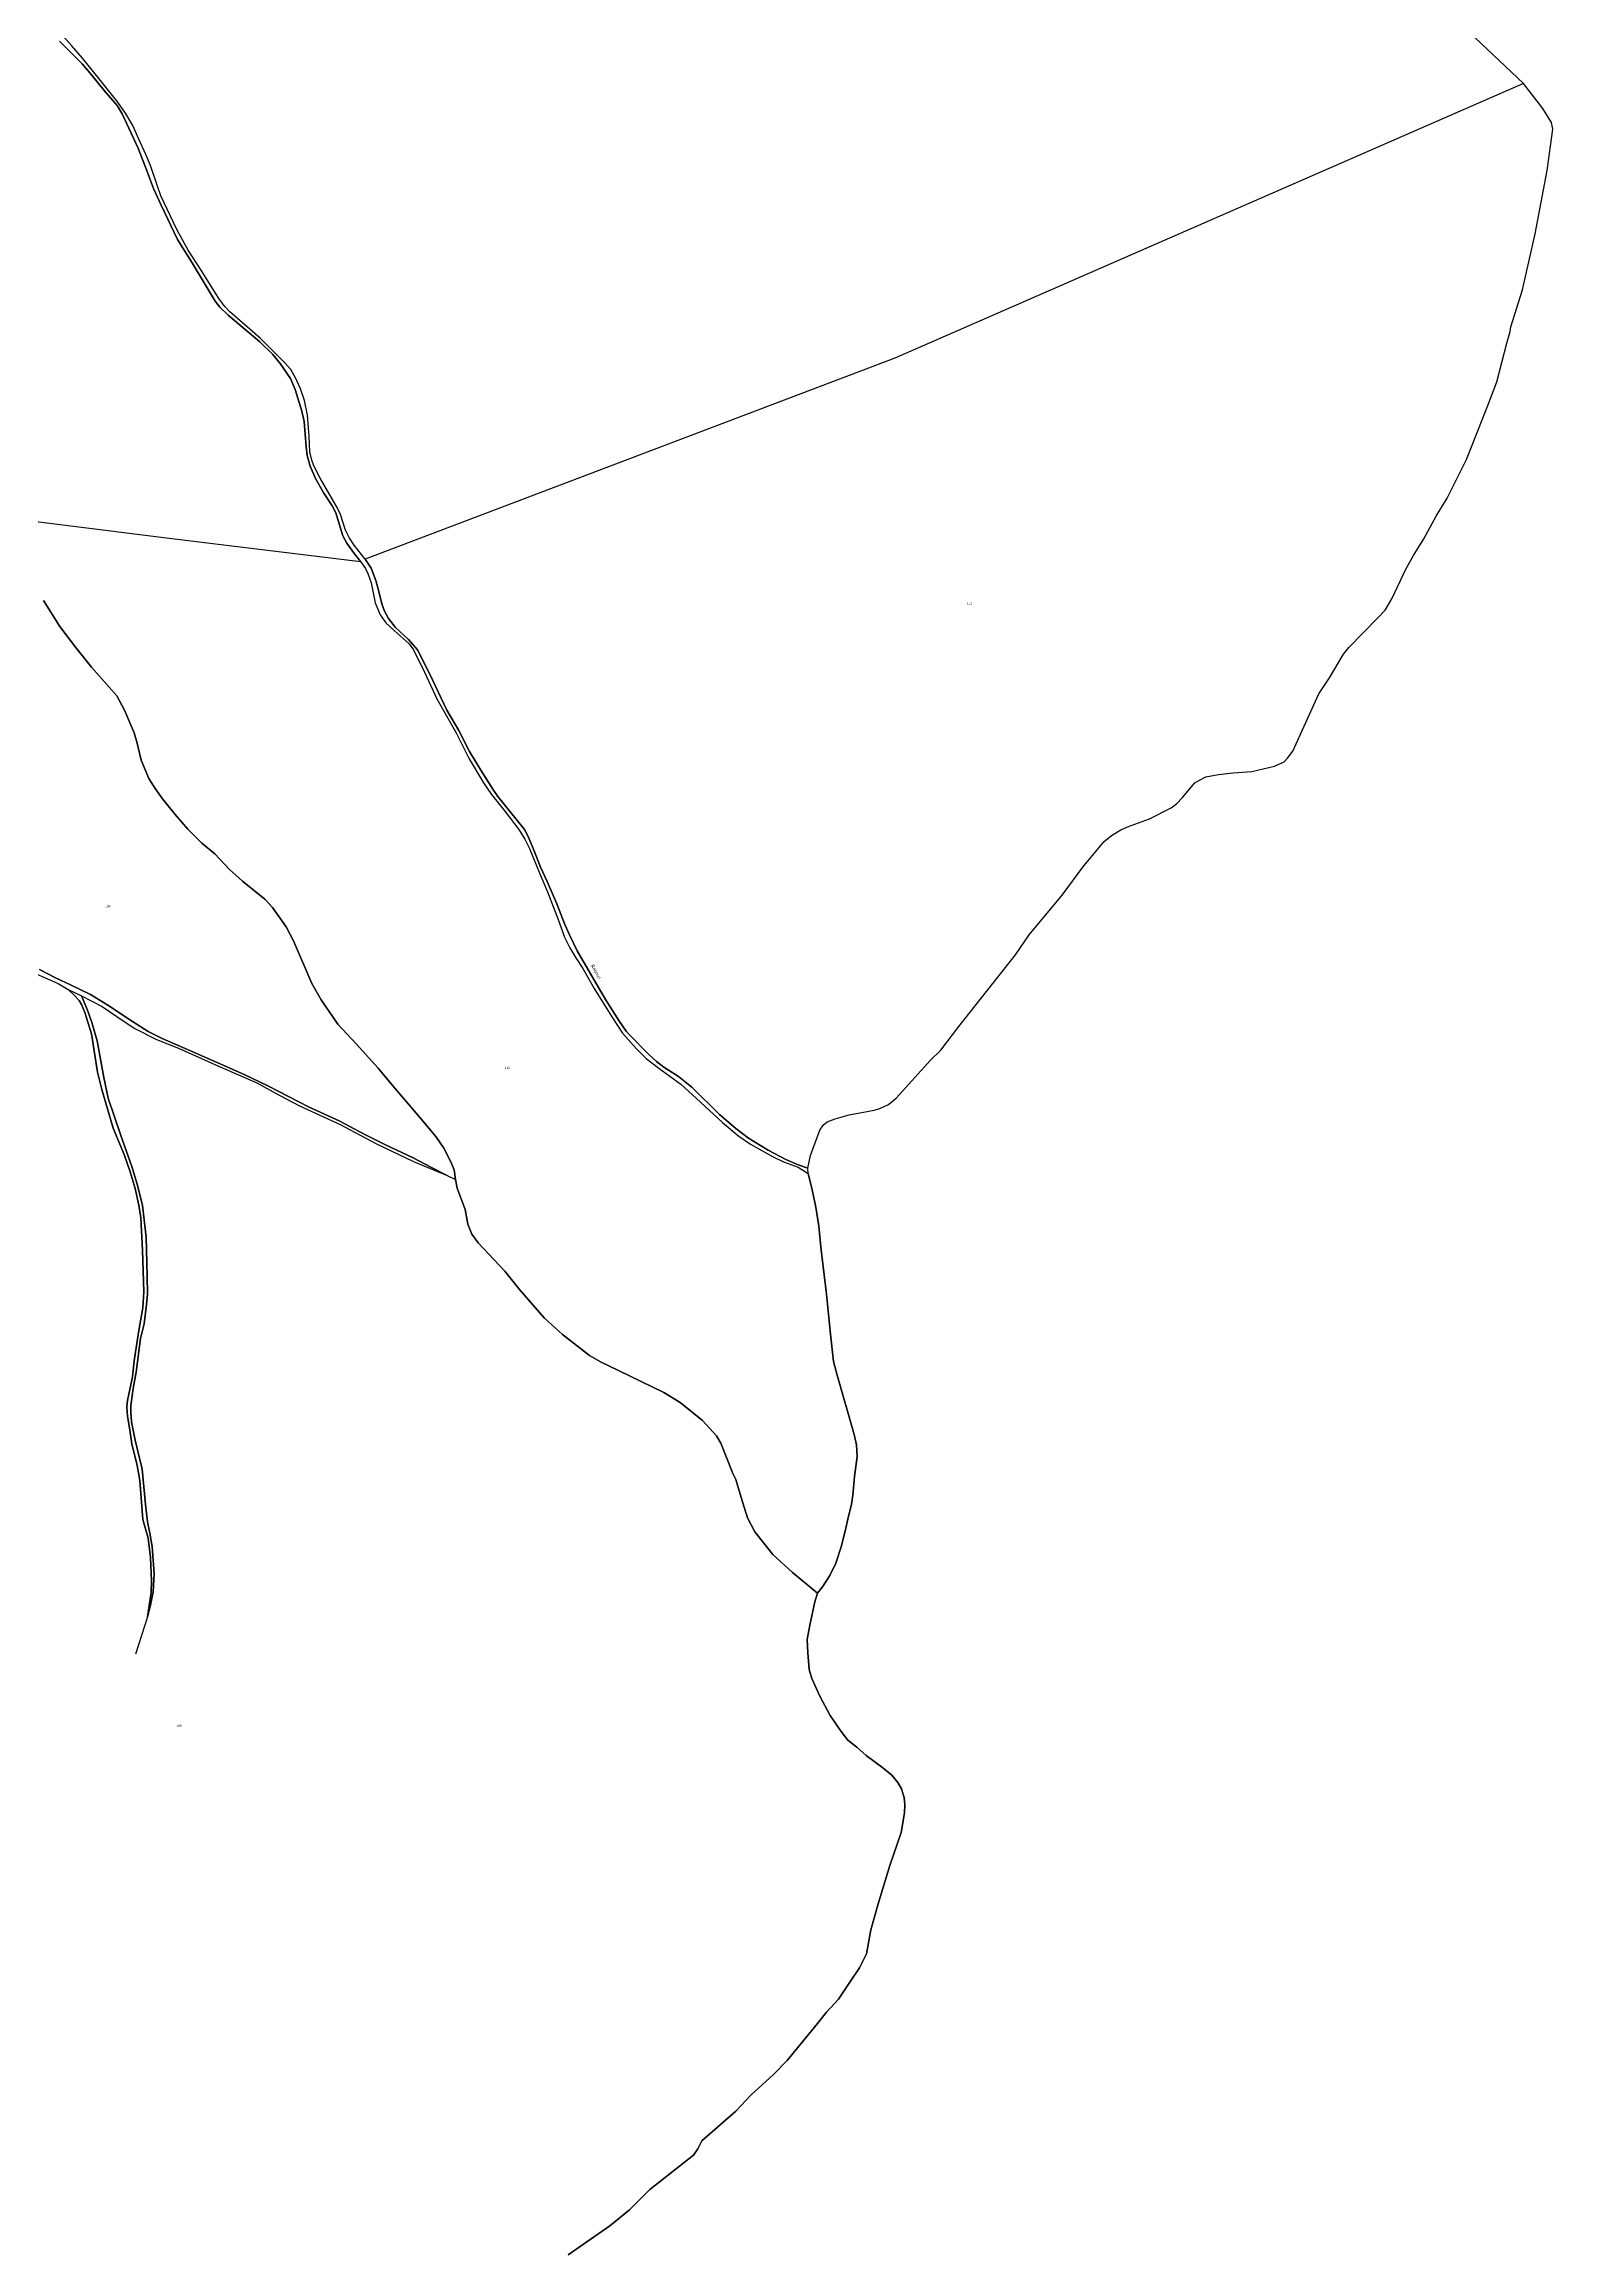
# Model space of a CAD drawing. Extents: x 1197506 to 1206978, y 6141540 to 6151741.
# Drawn here: x 1205681 to 1206978, y 6148353 to 6150250 of the extents above; entities that cross this region are included whole.
import ezdxf

# ---------------------------------------------------------------- set-up
doc = ezdxf.new("R2010")
doc.units = 0
doc.linetypes.add('CONTINU', pattern=[0])
for name, color, linetype in [('1LIEUDIT', 7, 'CONTINU'), ('1PARCELLE', 7, 'CONTINU'), ('1SECTION', 7, 'CONTINU'), ('1SUBDSECT', 7, 'CONTINU'), ('1TRONFLUV', 7, 'CONTINU'), ('3PARCELLETEX', 7, 'CONTINU'), ('3TOPOLINE', 7, 'CONTINU'), ('3TRONFLUVTEX', 7, 'CONTINU')]:
    doc.layers.add(name, color=color, linetype=linetype)
doc.styles.get("Standard").update_dxf_attribs({"font": 'Times New Roman'})

msp = doc.modelspace()

# ---------------------------------------------------------------- linework, layer by layer
at = {"layer": '1LIEUDIT'}
for points in [[(1205679.92, 6149772), (1205694.19, 6149749.76), (1205707.61, 6149732.04), (1205721.22, 6149714.84), (1205743.21, 6149690.04), (1205749.76, 6149677.89), (1205757.99, 6149658.27), (1205760.5, 6149649.37), (1205763.97, 6149634.94), (1205770.66, 6149619.15), (1205776.1, 6149610.54), (1205782.27, 6149601.71), (1205793.22, 6149588.02), (1205804.16, 6149575.45), (1205816.14, 6149563.48), (1205827.25, 6149554.34), (1205839.92, 6149540.96), (1205851.19, 6149530.97), (1205870.3, 6149515.39), (1205876.89, 6149508.13), (1205888.57, 6149491.59), (1205894.97, 6149479.57), (1205910.8, 6149442.76), (1205918.71, 6149428.76), (1205933.08, 6149408.03), (1205948.91, 6149391.07), (1205967.79, 6149370.14), (1205980.24, 6149354.91), (1206003.83, 6149327.32), (1206017.21, 6149311.32), (1206024.12, 6149301.32), (1206030.33, 6149289.78), (1206033, 6149282.81), (1206034.38, 6149274.45), (1206035.79, 6149267.05), (1206042.55, 6149248.68), (1206044.81, 6149236.06), (1206048.37, 6149227.51), (1206053.7, 6149219.99), (1206076.7, 6149195.73), (1206089.27, 6149180.02), (1206110.46, 6149155.63), (1206126.12, 6149141.28), (1206149.44, 6149123.21), (1206159.41, 6149117.43), (1206174.43, 6149110.18), (1206213.4, 6149091.3), (1206227.52, 6149082.93), (1206246.64, 6149067.31), (1206258.54, 6149054.26), (1206262.49, 6149047.78), (1206272.59, 6149021.76), (1206275.15, 6149016.57), (1206279.77, 6149001.25), (1206285.39, 6148983.73), (1206291.76, 6148971.72), (1206307.01, 6148952.3), (1206324, 6148936.79), (1206345.4, 6148918.84), (1206349.9, 6148924.25), (1206356.21, 6148934.06), (1206361.27, 6148944.74), (1206366.23, 6148959.53), (1206369.94, 6148974.87), (1206372.03, 6148985.24), (1206374.6, 6148995.06), (1206375.78, 6149003.14), (1206377.31, 6149019.23), (1206379.58, 6149036.35), (1206378.99, 6149046.45), (1206377.06, 6149055.37), (1206362.37, 6149106.23), (1206359.37, 6149118.05), (1206356.76, 6149141.45), (1206353.15, 6149175.92), (1206348.26, 6149216.21), (1206346.52, 6149234.35), (1206344.21, 6149250.77), (1206341, 6149265.53), (1206337.4, 6149279.62), (1206337.17, 6149284.25), (1206339.58, 6149295.05), (1206347.39, 6149316.72), (1206350.62, 6149321.42), (1206353.91, 6149324.08), (1206360.62, 6149326.68), (1206372.83, 6149330.14), (1206394.25, 6149333.93), (1206399.2, 6149335.49), (1206406.48, 6149339.01), (1206413.29, 6149344.47), (1206442.79, 6149376.95), (1206451.68, 6149385.56), (1206467.17, 6149405.99), (1206515.68, 6149467.66), (1206527.5, 6149484.69), (1206555.94, 6149518.71), (1206574.53, 6149543.92), (1206592.1, 6149564.82), (1206598.38, 6149570.04), (1206606.31, 6149574.84), (1206612.07, 6149577.44), (1206630.87, 6149584.48), (1206649.45, 6149593.8), (1206654.13, 6149597.29), (1206659.41, 6149602.89), (1206670.05, 6149615.47), (1206673.85, 6149617.7), (1206679.36, 6149620.39), (1206690.15, 6149622.46), (1206702.98, 6149623.94), (1206718.89, 6149625.1), (1206738.58, 6149629.74), (1206746.61, 6149633.53), (1206749.74, 6149636.54), (1206754.19, 6149642.49), (1206776.46, 6149691.7), (1206785.74, 6149705.57), (1206797.86, 6149725.93), (1206802.43, 6149731.72), (1206827.14, 6149756.9), (1206833.53, 6149763.83), (1206839.22, 6149773.58), (1206851.53, 6149799.46), (1206857.9, 6149810.67), (1206866.87, 6149825.11), (1206877.53, 6149844.47), (1206887, 6149860.1), (1206903.62, 6149893.31), (1206921.77, 6149939.62), (1206929.54, 6149960.12), (1206938.07, 6149993.34), (1206941.09, 6150003.18), (1206941.66, 6150007.32), (1206951.66, 6150039), (1206962.49, 6150087.3), (1206972.84, 6150141.66), (1206977.78, 6150177.21), (1206976.56, 6150182.89), (1206969.29, 6150194.88), (1206952.56, 6150216.3), (1206910.71, 6150255.79)], [(1205679.92, 6149772), (1205694.19, 6149749.76), (1205707.61, 6149732.04), (1205721.22, 6149714.84), (1205743.21, 6149690.04), (1205749.76, 6149677.89), (1205757.99, 6149658.27), (1205760.5, 6149649.37), (1205763.97, 6149634.94), (1205770.66, 6149619.15), (1205776.1, 6149610.54), (1205782.27, 6149601.71), (1205793.22, 6149588.02), (1205804.16, 6149575.45), (1205816.14, 6149563.48), (1205827.25, 6149554.34), (1205839.92, 6149540.96), (1205851.19, 6149530.97), (1205870.3, 6149515.39), (1205876.89, 6149508.13), (1205888.57, 6149491.59), (1205894.97, 6149479.57), (1205910.8, 6149442.76), (1205918.71, 6149428.76), (1205933.08, 6149408.03), (1205948.91, 6149391.07), (1205967.79, 6149370.14), (1205980.24, 6149354.91), (1206003.83, 6149327.32), (1206017.21, 6149311.32), (1206024.12, 6149301.32), (1206030.33, 6149289.78), (1206033, 6149282.81), (1206034.38, 6149274.45), (1206035.79, 6149267.05), (1206042.55, 6149248.68), (1206044.81, 6149236.06), (1206048.37, 6149227.51), (1206053.7, 6149219.99), (1206076.7, 6149195.73), (1206089.27, 6149180.02), (1206110.46, 6149155.63), (1206126.12, 6149141.28), (1206149.44, 6149123.21), (1206159.41, 6149117.43), (1206174.43, 6149110.18), (1206213.4, 6149091.3), (1206227.52, 6149082.93), (1206246.64, 6149067.31), (1206258.54, 6149054.26), (1206262.49, 6149047.78), (1206272.59, 6149021.76), (1206275.15, 6149016.57), (1206279.77, 6149001.25), (1206285.39, 6148983.73), (1206291.76, 6148971.72), (1206307.01, 6148952.3), (1206324, 6148936.79), (1206345.4, 6148918.84), (1206343.22, 6148911.4), (1206338.99, 6148891.41), (1206336.51, 6148879.12), (1206337.23, 6148867.65), (1206338.46, 6148853.46), (1206340.54, 6148845.75), (1206347.48, 6148830.4), (1206356.5, 6148813.81), (1206365.72, 6148800.1), (1206371.6, 6148792.75), (1206379.41, 6148786.54), (1206387.38, 6148779.43), (1206401.63, 6148768.79), (1206409.33, 6148762.44), (1206414.69, 6148756.25), (1206417.81, 6148750.78), (1206420.05, 6148743.44), (1206420.62, 6148737.1), (1206420.32, 6148730.04), (1206417.41, 6148713.32), (1206407.79, 6148684.81), (1206397.59, 6148652.06), (1206391.48, 6148629.61), (1206387.61, 6148608.92), (1206381.68, 6148596.94), (1206372.66, 6148583.84), (1206363.66, 6148570.07), (1206353.12, 6148558.95), (1206345.53, 6148549.11), (1206319.34, 6148517.33), (1206307.65, 6148505.27), (1206288.08, 6148487.63), (1206275.28, 6148473.79), (1206246.12, 6148448.33), (1206242.52, 6148441.43), (1206238.81, 6148436.1), (1206201.42, 6148406.45), (1206183.81, 6148388.96), (1206166.85, 6148375.27), (1206131.26, 6148350.19)]]:
    msp.add_lwpolyline(points, dxfattribs=at)
at = {"layer": '1PARCELLE'}
for points in [[(1206910.71, 6150255.79), (1206952.56, 6150216.3), (1206412, 6149980.23), (1205956.58, 6149807.61), (1205947.22, 6149819.62), (1205942.86, 6149826.08), (1205939.8, 6149832.41), (1205935.32, 6149845.92), (1205932.43, 6149851.91), (1205926.25, 6149862.94), (1205917.87, 6149877.21), (1205912.54, 6149887.87), (1205910.66, 6149892.76), (1205909.06, 6149899.9), (1205908.34, 6149913.29), (1205907, 6149931.19), (1205904.43, 6149943.99), (1205901.01, 6149953.92), (1205896.98, 6149962.87), (1205892.72, 6149970.47), (1205887.36, 6149976.68), (1205866.36, 6149997.51), (1205840.21, 6150020.11), (1205835.86, 6150024.74), (1205830.65, 6150031.51), (1205815.61, 6150055.92), (1205804.36, 6150073.09), (1205794.62, 6150090.8), (1205780.98, 6150119.73), (1205777.66, 6150128.93), (1205771.94, 6150145.91), (1205768.1, 6150155.34), (1205761.88, 6150168.49), (1205756.77, 6150180.17), (1205750.4, 6150191.01), (1205743.93, 6150200.34), (1205726.86, 6150221.83), (1205713.55, 6150238.26), (1205704.21, 6150249.07), (1205687.59, 6150267.75)], [(1205598.06, 6149849.36), (1205790.37, 6149825.28), (1205952.64, 6149805.54), (1205946.67, 6149813.31), (1205940.69, 6149821.38), (1205937.45, 6149827.61), (1205931.25, 6149847.4), (1205928.2, 6149853.33), (1205921.11, 6149864.38), (1205913.75, 6149876.84), (1205909.23, 6149887.63), (1205906.75, 6149896.75), (1205905.72, 6149904.23), (1205904.04, 6149925.9), (1205902.19, 6149934.9), (1205896.4, 6149953.33), (1205892.32, 6149962.77), (1205883.63, 6149975.72), (1205877.32, 6149983.39), (1205866, 6149994.43), (1205838.71, 6150017.35), (1205831.57, 6150024.04), (1205827.56, 6150029.44), (1205807.71, 6150062.13), (1205795.32, 6150082.2), (1205781.12, 6150111.73), (1205774.53, 6150126.12), (1205767.85, 6150144.56), (1205761, 6150161.41), (1205747.77, 6150190.25), (1205743.37, 6150197.43), (1205732.06, 6150210.47), (1205721.25, 6150223.89), (1205713.24, 6150233.19), (1205693.8, 6150252.76)], [(1205598.06, 6149849.36), (1205790.37, 6149825.28), (1205952.64, 6149805.54), (1205956.94, 6149799.43), (1205958.85, 6149795.15), (1205961.61, 6149787.17), (1205965.17, 6149770.1), (1205969.57, 6149759.71), (1205974.47, 6149752.93), (1205981.47, 6149746.24), (1205994.32, 6149734.77), (1205998.02, 6149729.77), (1206007.51, 6149710.52), (1206018.28, 6149687.41), (1206034.85, 6149658.19), (1206045.94, 6149636.1), (1206058.33, 6149615.38), (1206065.22, 6149605.42), (1206076.61, 6149591), (1206088.65, 6149575.23), (1206093.77, 6149567.01), (1206097.88, 6149558.78), (1206106.7, 6149537.19), (1206113.48, 6149521.8), (1206122.65, 6149497.94), (1206127.97, 6149482.77), (1206132.51, 6149473.65), (1206137.78, 6149464.97), (1206143.64, 6149455.91), (1206153.56, 6149438.6), (1206168.62, 6149414.35), (1206177.95, 6149400.12), (1206189.78, 6149386.62), (1206198.27, 6149378.35), (1206209, 6149370.25), (1206228.09, 6149356.53), (1206244.89, 6149341.03), (1206263.92, 6149323.32), (1206277.78, 6149311.75), (1206288.03, 6149304.95), (1206306.73, 6149294.13), (1206316.32, 6149289.72), (1206328.79, 6149285.14), (1206337.4, 6149279.62), (1206341, 6149265.53), (1206344.21, 6149250.77), (1206346.52, 6149234.35), (1206348.26, 6149216.21), (1206353.15, 6149175.92), (1206356.76, 6149141.45), (1206359.37, 6149118.05), (1206362.37, 6149106.23), (1206377.06, 6149055.37), (1206378.99, 6149046.45), (1206379.58, 6149036.35), (1206377.31, 6149019.23), (1206375.78, 6149003.14), (1206374.6, 6148995.06), (1206372.03, 6148985.24), (1206369.94, 6148974.87), (1206366.23, 6148959.53), (1206361.27, 6148944.74), (1206356.21, 6148934.06), (1206349.9, 6148924.25), (1206345.4, 6148918.84), (1206324, 6148936.79), (1206307.01, 6148952.3), (1206291.76, 6148971.72), (1206285.39, 6148983.73), (1206279.77, 6149001.25), (1206275.15, 6149016.57), (1206272.59, 6149021.76), (1206262.49, 6149047.78), (1206258.54, 6149054.26), (1206246.64, 6149067.31), (1206227.52, 6149082.93), (1206213.4, 6149091.3), (1206174.43, 6149110.18), (1206159.41, 6149117.43), (1206149.44, 6149123.21), (1206126.12, 6149141.28), (1206110.46, 6149155.63), (1206089.27, 6149180.02), (1206076.7, 6149195.73), (1206053.7, 6149219.99), (1206048.37, 6149227.51), (1206044.81, 6149236.06), (1206042.55, 6149248.68), (1206035.79, 6149267.05), (1206034.38, 6149274.45), (1206033, 6149282.81), (1206030.33, 6149289.78), (1206024.12, 6149301.32), (1206017.21, 6149311.32), (1206003.83, 6149327.32), (1205980.24, 6149354.91), (1205967.79, 6149370.14), (1205948.91, 6149391.07), (1205933.08, 6149408.03), (1205918.71, 6149428.76), (1205910.8, 6149442.76), (1205894.97, 6149479.57), (1205888.57, 6149491.59), (1205876.89, 6149508.13), (1205870.3, 6149515.39), (1205851.19, 6149530.97), (1205839.92, 6149540.96), (1205827.25, 6149554.34), (1205816.14, 6149563.48), (1205804.16, 6149575.45), (1205793.22, 6149588.02), (1205782.27, 6149601.71), (1205776.1, 6149610.54), (1205770.66, 6149619.15), (1205763.97, 6149634.94), (1205760.5, 6149649.37), (1205757.99, 6149658.27), (1205749.76, 6149677.89), (1205743.21, 6149690.04), (1205721.22, 6149714.84), (1205707.61, 6149732.04), (1205694.19, 6149749.76), (1205679.92, 6149772)], [(1205676.6, 6149454.98), (1205690.46, 6149447.81), (1205703.29, 6149441.62), (1205720.37, 6149433.42), (1205735.32, 6149424.16), (1205756.65, 6149410.38), (1205770.1, 6149401.77), (1205782.09, 6149395.51), (1205806.28, 6149384.91), (1205829.96, 6149374.8), (1205852.43, 6149364.8), (1205872.99, 6149354.82), (1205890.69, 6149345.69), (1205908.57, 6149336.68), (1205934.37, 6149324.98), (1205956.42, 6149313.23), (1205974.73, 6149303.97), (1205997.76, 6149293.1), (1206013.15, 6149284.95), (1206027.16, 6149277.8), (1206034.38, 6149274.45), (1206033, 6149282.81), (1206030.33, 6149289.78), (1206024.12, 6149301.32), (1206017.21, 6149311.32), (1206003.83, 6149327.32), (1205980.24, 6149354.91), (1205967.79, 6149370.14), (1205948.91, 6149391.07), (1205933.08, 6149408.03), (1205918.71, 6149428.76), (1205910.8, 6149442.76), (1205894.97, 6149479.57), (1205888.57, 6149491.59), (1205876.89, 6149508.13), (1205870.3, 6149515.39), (1205851.19, 6149530.97), (1205839.92, 6149540.96), (1205827.25, 6149554.34), (1205816.14, 6149563.48), (1205804.16, 6149575.45), (1205793.22, 6149588.02), (1205782.27, 6149601.71), (1205776.1, 6149610.54), (1205770.66, 6149619.15), (1205763.97, 6149634.94), (1205760.5, 6149649.37), (1205757.99, 6149658.27), (1205749.76, 6149677.89), (1205743.21, 6149690.04), (1205721.22, 6149714.84), (1205707.61, 6149732.04), (1205694.19, 6149749.76), (1205679.92, 6149772)], [(1205662.65, 6149455.98), (1205692.55, 6149442.91), (1205701.32, 6149437.76), (1205706.46, 6149432.89), (1205710.59, 6149428.21), (1205712.72, 6149424.72), (1205715.63, 6149417.98), (1205721.21, 6149399.66), (1205726.54, 6149366.64), (1205730.24, 6149351.93), (1205739.83, 6149318.52), (1205749.47, 6149295.82), (1205754.56, 6149281.02), (1205758.92, 6149266.7), (1205762.11, 6149252.38), (1205763.71, 6149241.58), (1205765.16, 6149213.59), (1205766.16, 6149177.92), (1205765.54, 6149164.13), (1205761.97, 6149144.79), (1205757.96, 6149118.52), (1205756.48, 6149104.82), (1205752.13, 6149084.63), (1205751.64, 6149078.98), (1205752.36, 6149071.15), (1205754, 6149061.13), (1205756.09, 6149047.18), (1205760.52, 6149028.76), (1205762.89, 6149015.81), (1205765.43, 6148982.33), (1205769.94, 6148966.14), (1205772.16, 6148949.65), (1205772.77, 6148929.67), (1205772.51, 6148919.65), (1205769.4, 6148898.73), (1205772.12, 6148908.67), (1205774.4, 6148920.15), (1205775.01, 6148930.65), (1205775.14, 6148935.56), (1205773.53, 6148959.14), (1205771.34, 6148970.62), (1205769.3, 6148980.39), (1205767.67, 6148995.29), (1205764.84, 6149025.44), (1205758.82, 6149050.38), (1205755.64, 6149066.29), (1205755.03, 6149074.6), (1205755.03, 6149080.2), (1205757.22, 6149094.93), (1205759.82, 6149108.88), (1205763.52, 6149137.87), (1205766.45, 6149150.3), (1205768.72, 6149166.98), (1205769.44, 6149175.84), (1205769.13, 6149191.52), (1205768.2, 6149224.9), (1205765.28, 6149252.15), (1205761.15, 6149268.39), (1205756.21, 6149284.63), (1205746.22, 6149313.04), (1205735.72, 6149344.46), (1205731.9, 6149362.13), (1205726.08, 6149393.69), (1205721.67, 6149409.5), (1205717.86, 6149419.98), (1205712.82, 6149432.41), (1205730.35, 6149423.01), (1205749.44, 6149410.27), (1205758.56, 6149404.27), (1205777.14, 6149394.89), (1205796.11, 6149387.21), (1205827.34, 6149373.22), (1205863.47, 6149357.54), (1205883.32, 6149346.74), (1205900.14, 6149337.64), (1205935.13, 6149321.69), (1205966.27, 6149305.01), (1205998.04, 6149289.82), (1206027.16, 6149277.8), (1206034.38, 6149274.45), (1206035.79, 6149267.05), (1206042.55, 6149248.68), (1206044.81, 6149236.06), (1206048.37, 6149227.51), (1206053.7, 6149219.99), (1206076.7, 6149195.73), (1206089.27, 6149180.02), (1206110.46, 6149155.63), (1206126.12, 6149141.28), (1206149.44, 6149123.21), (1206159.41, 6149117.43), (1206174.43, 6149110.18), (1206213.4, 6149091.3), (1206227.52, 6149082.93), (1206246.64, 6149067.31), (1206258.54, 6149054.26), (1206262.49, 6149047.78), (1206272.59, 6149021.76), (1206275.15, 6149016.57), (1206279.77, 6149001.25), (1206285.39, 6148983.73), (1206291.76, 6148971.72), (1206307.01, 6148952.3), (1206324, 6148936.79), (1206345.4, 6148918.84), (1206343.22, 6148911.4), (1206338.99, 6148891.41), (1206336.51, 6148879.12), (1206337.23, 6148867.65), (1206338.46, 6148853.46), (1206340.54, 6148845.75), (1206347.48, 6148830.4), (1206356.5, 6148813.81), (1206365.72, 6148800.1), (1206371.6, 6148792.75), (1206379.41, 6148786.54), (1206387.38, 6148779.43), (1206401.63, 6148768.79), (1206409.33, 6148762.44), (1206414.69, 6148756.25), (1206417.81, 6148750.78), (1206420.05, 6148743.44), (1206420.62, 6148737.1), (1206420.32, 6148730.04), (1206417.41, 6148713.32), (1206407.79, 6148684.81), (1206397.59, 6148652.06), (1206391.48, 6148629.61), (1206387.61, 6148608.92), (1206381.68, 6148596.94), (1206372.66, 6148583.84), (1206363.66, 6148570.07), (1206353.12, 6148558.95), (1206345.53, 6148549.11), (1206319.34, 6148517.33), (1206307.65, 6148505.27), (1206288.08, 6148487.63), (1206275.28, 6148473.79), (1206246.12, 6148448.33), (1206242.52, 6148441.43), (1206238.81, 6148436.1), (1206201.42, 6148406.45), (1206183.81, 6148388.96), (1206166.85, 6148375.27), (1206131.26, 6148350.19)]]:
    msp.add_lwpolyline(points, dxfattribs=at)
msp.add_lwpolyline([(1206952.56, 6150216.3), (1206412, 6149980.23), (1205956.58, 6149807.61), (1205961.72, 6149799.79), (1205965.72, 6149789.24), (1205968.33, 6149779.88), (1205970.92, 6149769.09), (1205973.28, 6149762.92), (1205976.76, 6149756.6), (1205982.67, 6149748.94), (1205993.72, 6149738.46), (1206001.73, 6149729.6), (1206011.78, 6149709.19), (1206026.75, 6149677.86), (1206037.18, 6149660.25), (1206046.36, 6149642.35), (1206056.14, 6149626.17), (1206066.26, 6149610.01), (1206070.78, 6149603.56), (1206086.54, 6149584.23), (1206093.54, 6149575.15), (1206096.88, 6149569.17), (1206102, 6149556.93), (1206107.33, 6149542.79), (1206113.2, 6149530.52), (1206121.45, 6149511.49), (1206128.34, 6149493.52), (1206132.25, 6149484.6), (1206138.8, 6149471.04), (1206150.05, 6149451.81), (1206163.22, 6149429.15), (1206175.13, 6149410.18), (1206180.88, 6149402.05), (1206183.73, 6149398.85), (1206200.33, 6149382.09), (1206206.98, 6149375.81), (1206213.33, 6149371), (1206226.07, 6149363.09), (1206237.42, 6149353.9), (1206261.14, 6149330.4), (1206275.2, 6149318.27), (1206286.21, 6149309.87), (1206302.99, 6149299.62), (1206318.24, 6149291.6), (1206328.82, 6149287.13), (1206337.17, 6149284.25), (1206339.58, 6149295.05), (1206347.39, 6149316.72), (1206350.62, 6149321.42), (1206353.91, 6149324.08), (1206360.62, 6149326.68), (1206372.83, 6149330.14), (1206394.25, 6149333.93), (1206399.2, 6149335.49), (1206406.48, 6149339.01), (1206413.29, 6149344.47), (1206442.79, 6149376.95), (1206451.68, 6149385.56), (1206467.17, 6149405.99), (1206515.68, 6149467.66), (1206527.5, 6149484.69), (1206555.94, 6149518.71), (1206574.53, 6149543.92), (1206592.1, 6149564.82), (1206598.38, 6149570.04), (1206606.31, 6149574.84), (1206612.07, 6149577.44), (1206630.87, 6149584.48), (1206649.45, 6149593.8), (1206654.13, 6149597.29), (1206659.41, 6149602.89), (1206670.05, 6149615.47), (1206673.85, 6149617.7), (1206679.36, 6149620.39), (1206690.15, 6149622.46), (1206702.98, 6149623.94), (1206718.89, 6149625.1), (1206738.58, 6149629.74), (1206746.61, 6149633.53), (1206749.74, 6149636.54), (1206754.19, 6149642.49), (1206776.46, 6149691.7), (1206785.74, 6149705.57), (1206797.86, 6149725.93), (1206802.43, 6149731.72), (1206827.14, 6149756.9), (1206833.53, 6149763.83), (1206839.22, 6149773.58), (1206851.53, 6149799.46), (1206857.9, 6149810.67), (1206866.87, 6149825.11), (1206877.53, 6149844.47), (1206887, 6149860.1), (1206903.62, 6149893.31), (1206921.77, 6149939.62), (1206929.54, 6149960.12), (1206938.07, 6149993.34), (1206941.09, 6150003.18), (1206941.66, 6150007.32), (1206951.66, 6150039), (1206962.49, 6150087.3), (1206972.84, 6150141.66), (1206977.78, 6150177.21), (1206976.56, 6150182.89), (1206969.29, 6150194.88), (1206952.56, 6150216.3)], close=True, dxfattribs=at)
at = {"layer": '1SECTION'}
msp.add_lwpolyline([(1206131.26, 6148350.19), (1206166.85, 6148375.27), (1206183.81, 6148388.96), (1206201.42, 6148406.45), (1206238.81, 6148436.1), (1206242.52, 6148441.43), (1206246.12, 6148448.33), (1206275.28, 6148473.79), (1206288.08, 6148487.63), (1206307.65, 6148505.27), (1206319.34, 6148517.33), (1206345.53, 6148549.11), (1206353.12, 6148558.95), (1206363.66, 6148570.07), (1206372.66, 6148583.84), (1206381.68, 6148596.94), (1206387.61, 6148608.92), (1206391.48, 6148629.61), (1206397.59, 6148652.06), (1206407.79, 6148684.81), (1206417.41, 6148713.32), (1206420.32, 6148730.04), (1206420.62, 6148737.1), (1206420.05, 6148743.44), (1206417.81, 6148750.78), (1206414.69, 6148756.25), (1206409.33, 6148762.44), (1206401.63, 6148768.79), (1206387.38, 6148779.43), (1206379.41, 6148786.54), (1206371.6, 6148792.75), (1206365.72, 6148800.1), (1206356.5, 6148813.81), (1206347.48, 6148830.4), (1206340.54, 6148845.75), (1206338.46, 6148853.46), (1206337.23, 6148867.65), (1206336.51, 6148879.12), (1206338.99, 6148891.41), (1206343.22, 6148911.4), (1206345.4, 6148918.84), (1206349.9, 6148924.25), (1206356.21, 6148934.06), (1206361.27, 6148944.74), (1206366.23, 6148959.53), (1206369.94, 6148974.87), (1206372.03, 6148985.24), (1206374.6, 6148995.06), (1206375.78, 6149003.14), (1206377.31, 6149019.23), (1206379.58, 6149036.35), (1206378.99, 6149046.45), (1206377.06, 6149055.37), (1206362.37, 6149106.23), (1206359.37, 6149118.05), (1206356.76, 6149141.45), (1206353.15, 6149175.92), (1206348.26, 6149216.21), (1206346.52, 6149234.35), (1206344.21, 6149250.77), (1206341, 6149265.53), (1206337.4, 6149279.62), (1206337.17, 6149284.25), (1206339.58, 6149295.05), (1206347.39, 6149316.72), (1206350.62, 6149321.42), (1206353.91, 6149324.08), (1206360.62, 6149326.68), (1206372.83, 6149330.14), (1206394.25, 6149333.93), (1206399.2, 6149335.49), (1206406.48, 6149339.01), (1206413.29, 6149344.47), (1206442.79, 6149376.95), (1206451.68, 6149385.56), (1206467.17, 6149405.99), (1206515.68, 6149467.66), (1206527.5, 6149484.69), (1206555.94, 6149518.71), (1206574.53, 6149543.92), (1206592.1, 6149564.82), (1206598.38, 6149570.04), (1206606.31, 6149574.84), (1206612.07, 6149577.44), (1206630.87, 6149584.48), (1206649.45, 6149593.8), (1206654.13, 6149597.29), (1206659.41, 6149602.89), (1206670.05, 6149615.47), (1206673.85, 6149617.7), (1206679.36, 6149620.39), (1206690.15, 6149622.46), (1206702.98, 6149623.94), (1206718.89, 6149625.1), (1206738.58, 6149629.74), (1206746.61, 6149633.53), (1206749.74, 6149636.54), (1206754.19, 6149642.49), (1206776.46, 6149691.7), (1206785.74, 6149705.57), (1206797.86, 6149725.93), (1206802.43, 6149731.72), (1206827.14, 6149756.9), (1206833.53, 6149763.83), (1206839.22, 6149773.58), (1206851.53, 6149799.46), (1206857.9, 6149810.67), (1206866.87, 6149825.11), (1206877.53, 6149844.47), (1206887, 6149860.1), (1206903.62, 6149893.31), (1206921.77, 6149939.62), (1206929.54, 6149960.12), (1206938.07, 6149993.34), (1206941.09, 6150003.18), (1206941.66, 6150007.32), (1206951.66, 6150039), (1206962.49, 6150087.3), (1206972.84, 6150141.66), (1206977.78, 6150177.21), (1206976.56, 6150182.89), (1206969.29, 6150194.88), (1206952.56, 6150216.3), (1206910.71, 6150255.79)], dxfattribs=at)
at = {"layer": '1SUBDSECT'}
msp.add_lwpolyline([(1206131.26, 6148350.19), (1206166.85, 6148375.27), (1206183.81, 6148388.96), (1206201.42, 6148406.45), (1206238.81, 6148436.1), (1206242.52, 6148441.43), (1206246.12, 6148448.33), (1206275.28, 6148473.79), (1206288.08, 6148487.63), (1206307.65, 6148505.27), (1206319.34, 6148517.33), (1206345.53, 6148549.11), (1206353.12, 6148558.95), (1206363.66, 6148570.07), (1206372.66, 6148583.84), (1206381.68, 6148596.94), (1206387.61, 6148608.92), (1206391.48, 6148629.61), (1206397.59, 6148652.06), (1206407.79, 6148684.81), (1206417.41, 6148713.32), (1206420.32, 6148730.04), (1206420.62, 6148737.1), (1206420.05, 6148743.44), (1206417.81, 6148750.78), (1206414.69, 6148756.25), (1206409.33, 6148762.44), (1206401.63, 6148768.79), (1206387.38, 6148779.43), (1206379.41, 6148786.54), (1206371.6, 6148792.75), (1206365.72, 6148800.1), (1206356.5, 6148813.81), (1206347.48, 6148830.4), (1206340.54, 6148845.75), (1206338.46, 6148853.46), (1206337.23, 6148867.65), (1206336.51, 6148879.12), (1206338.99, 6148891.41), (1206343.22, 6148911.4), (1206345.4, 6148918.84), (1206349.9, 6148924.25), (1206356.21, 6148934.06), (1206361.27, 6148944.74), (1206366.23, 6148959.53), (1206369.94, 6148974.87), (1206372.03, 6148985.24), (1206374.6, 6148995.06), (1206375.78, 6149003.14), (1206377.31, 6149019.23), (1206379.58, 6149036.35), (1206378.99, 6149046.45), (1206377.06, 6149055.37), (1206362.37, 6149106.23), (1206359.37, 6149118.05), (1206356.76, 6149141.45), (1206353.15, 6149175.92), (1206348.26, 6149216.21), (1206346.52, 6149234.35), (1206344.21, 6149250.77), (1206341, 6149265.53), (1206337.4, 6149279.62), (1206337.17, 6149284.25), (1206339.58, 6149295.05), (1206347.39, 6149316.72), (1206350.62, 6149321.42), (1206353.91, 6149324.08), (1206360.62, 6149326.68), (1206372.83, 6149330.14), (1206394.25, 6149333.93), (1206399.2, 6149335.49), (1206406.48, 6149339.01), (1206413.29, 6149344.47), (1206442.79, 6149376.95), (1206451.68, 6149385.56), (1206467.17, 6149405.99), (1206515.68, 6149467.66), (1206527.5, 6149484.69), (1206555.94, 6149518.71), (1206574.53, 6149543.92), (1206592.1, 6149564.82), (1206598.38, 6149570.04), (1206606.31, 6149574.84), (1206612.07, 6149577.44), (1206630.87, 6149584.48), (1206649.45, 6149593.8), (1206654.13, 6149597.29), (1206659.41, 6149602.89), (1206670.05, 6149615.47), (1206673.85, 6149617.7), (1206679.36, 6149620.39), (1206690.15, 6149622.46), (1206702.98, 6149623.94), (1206718.89, 6149625.1), (1206738.58, 6149629.74), (1206746.61, 6149633.53), (1206749.74, 6149636.54), (1206754.19, 6149642.49), (1206776.46, 6149691.7), (1206785.74, 6149705.57), (1206797.86, 6149725.93), (1206802.43, 6149731.72), (1206827.14, 6149756.9), (1206833.53, 6149763.83), (1206839.22, 6149773.58), (1206851.53, 6149799.46), (1206857.9, 6149810.67), (1206866.87, 6149825.11), (1206877.53, 6149844.47), (1206887, 6149860.1), (1206903.62, 6149893.31), (1206921.77, 6149939.62), (1206929.54, 6149960.12), (1206938.07, 6149993.34), (1206941.09, 6150003.18), (1206941.66, 6150007.32), (1206951.66, 6150039), (1206962.49, 6150087.3), (1206972.84, 6150141.66), (1206977.78, 6150177.21), (1206976.56, 6150182.89), (1206969.29, 6150194.88), (1206952.56, 6150216.3), (1206910.71, 6150255.79)], dxfattribs=at)
at = {"layer": '1TRONFLUV'}
for points in [[(1205693.8, 6150252.76), (1205713.24, 6150233.19), (1205721.25, 6150223.89), (1205732.06, 6150210.47), (1205743.37, 6150197.43), (1205747.77, 6150190.25), (1205761, 6150161.41), (1205767.85, 6150144.56), (1205774.53, 6150126.12), (1205781.12, 6150111.73), (1205795.32, 6150082.2), (1205807.71, 6150062.13), (1205827.56, 6150029.44), (1205831.57, 6150024.04), (1205838.71, 6150017.35), (1205866, 6149994.43), (1205877.32, 6149983.39), (1205883.63, 6149975.72), (1205892.32, 6149962.77), (1205896.4, 6149953.33), (1205902.19, 6149934.9), (1205904.04, 6149925.9), (1205905.72, 6149904.23), (1205906.75, 6149896.75), (1205909.23, 6149887.63), (1205913.75, 6149876.84), (1205921.11, 6149864.38), (1205928.2, 6149853.33), (1205931.25, 6149847.4), (1205937.45, 6149827.61), (1205940.69, 6149821.38), (1205946.67, 6149813.31), (1205952.64, 6149805.54), (1205956.94, 6149799.43), (1205958.85, 6149795.15), (1205961.61, 6149787.17), (1205965.17, 6149770.1), (1205969.57, 6149759.71), (1205974.47, 6149752.93), (1205981.47, 6149746.24), (1205994.32, 6149734.77), (1205998.02, 6149729.77), (1206007.51, 6149710.52), (1206018.28, 6149687.41), (1206034.85, 6149658.19), (1206045.94, 6149636.1), (1206058.33, 6149615.38), (1206065.22, 6149605.42), (1206076.61, 6149591), (1206088.65, 6149575.23), (1206093.77, 6149567.01), (1206097.88, 6149558.78), (1206106.7, 6149537.19), (1206113.48, 6149521.8), (1206122.65, 6149497.94), (1206127.97, 6149482.77), (1206132.51, 6149473.65), (1206137.78, 6149464.97), (1206143.64, 6149455.91), (1206153.56, 6149438.6), (1206168.62, 6149414.35), (1206177.95, 6149400.12), (1206189.78, 6149386.62), (1206198.27, 6149378.35), (1206209, 6149370.25), (1206228.09, 6149356.53), (1206244.89, 6149341.03), (1206263.92, 6149323.32), (1206277.78, 6149311.75), (1206288.03, 6149304.95), (1206306.73, 6149294.13), (1206316.32, 6149289.72), (1206328.79, 6149285.14), (1206337.4, 6149279.62), (1206337.17, 6149284.25), (1206328.82, 6149287.13), (1206318.24, 6149291.6), (1206302.99, 6149299.62), (1206286.21, 6149309.87), (1206275.2, 6149318.27), (1206261.14, 6149330.4), (1206237.42, 6149353.9), (1206226.07, 6149363.09), (1206213.33, 6149371), (1206206.98, 6149375.81), (1206200.33, 6149382.09), (1206183.73, 6149398.85), (1206180.88, 6149402.05), (1206175.13, 6149410.18), (1206163.22, 6149429.15), (1206150.05, 6149451.81), (1206138.8, 6149471.04), (1206132.25, 6149484.6), (1206128.34, 6149493.52), (1206121.45, 6149511.49), (1206113.2, 6149530.52), (1206107.33, 6149542.79), (1206102, 6149556.93), (1206096.88, 6149569.17), (1206093.54, 6149575.15), (1206086.54, 6149584.23), (1206070.78, 6149603.56), (1206066.26, 6149610.01), (1206056.14, 6149626.17), (1206046.36, 6149642.35), (1206037.18, 6149660.25), (1206026.75, 6149677.86), (1206011.78, 6149709.19), (1206001.73, 6149729.6), (1205993.72, 6149738.46), (1205982.67, 6149748.94), (1205976.76, 6149756.6), (1205973.28, 6149762.92), (1205970.92, 6149769.09), (1205968.33, 6149779.88), (1205965.72, 6149789.24), (1205961.72, 6149799.79), (1205956.58, 6149807.61), (1205947.22, 6149819.62), (1205942.86, 6149826.08), (1205939.8, 6149832.41), (1205935.32, 6149845.92), (1205932.43, 6149851.91), (1205926.25, 6149862.94), (1205917.87, 6149877.21), (1205912.54, 6149887.87), (1205910.66, 6149892.76), (1205909.06, 6149899.9), (1205908.34, 6149913.29), (1205907, 6149931.19), (1205904.43, 6149943.99), (1205901.01, 6149953.92), (1205896.98, 6149962.87), (1205892.72, 6149970.47), (1205887.36, 6149976.68), (1205866.36, 6149997.51), (1205840.21, 6150020.11), (1205835.86, 6150024.74), (1205830.65, 6150031.51), (1205815.61, 6150055.92), (1205804.36, 6150073.09), (1205794.62, 6150090.8), (1205780.98, 6150119.73), (1205777.66, 6150128.93), (1205771.94, 6150145.91), (1205768.1, 6150155.34), (1205761.88, 6150168.49), (1205756.77, 6150180.17), (1205750.4, 6150191.01), (1205743.93, 6150200.34), (1205726.86, 6150221.83), (1205713.55, 6150238.26), (1205704.21, 6150249.07), (1205687.59, 6150267.75)], [(1205662.65, 6149455.98), (1205692.55, 6149442.91), (1205701.32, 6149437.76), (1205712.82, 6149432.41), (1205730.35, 6149423.01), (1205749.44, 6149410.27), (1205758.56, 6149404.27), (1205777.14, 6149394.89), (1205796.11, 6149387.21), (1205827.34, 6149373.22), (1205863.47, 6149357.54), (1205883.32, 6149346.74), (1205900.14, 6149337.64), (1205935.13, 6149321.69), (1205966.27, 6149305.01), (1205998.04, 6149289.82), (1206027.16, 6149277.8), (1206013.15, 6149284.95), (1205997.76, 6149293.1), (1205974.73, 6149303.97), (1205956.42, 6149313.23), (1205934.37, 6149324.98), (1205908.57, 6149336.68), (1205890.69, 6149345.69), (1205872.99, 6149354.82), (1205852.43, 6149364.8), (1205829.96, 6149374.8), (1205806.28, 6149384.91), (1205782.09, 6149395.51), (1205770.1, 6149401.77), (1205756.65, 6149410.38), (1205735.32, 6149424.16), (1205720.37, 6149433.42), (1205703.29, 6149441.62), (1205690.46, 6149447.81), (1205676.6, 6149454.98)]]:
    msp.add_lwpolyline(points, dxfattribs=at)
msp.add_lwpolyline([(1205712.82, 6149432.41), (1205717.86, 6149419.98), (1205721.67, 6149409.5), (1205726.08, 6149393.69), (1205731.9, 6149362.13), (1205735.72, 6149344.46), (1205746.22, 6149313.04), (1205756.21, 6149284.63), (1205761.15, 6149268.39), (1205765.28, 6149252.15), (1205768.2, 6149224.9), (1205769.13, 6149191.52), (1205769.44, 6149175.84), (1205768.72, 6149166.98), (1205766.45, 6149150.3), (1205763.52, 6149137.87), (1205759.82, 6149108.88), (1205757.22, 6149094.93), (1205755.03, 6149080.2), (1205755.03, 6149074.6), (1205755.64, 6149066.29), (1205758.82, 6149050.38), (1205764.84, 6149025.44), (1205767.67, 6148995.29), (1205769.3, 6148980.39), (1205771.34, 6148970.62), (1205773.53, 6148959.14), (1205775.14, 6148935.56), (1205775.01, 6148930.65), (1205774.4, 6148920.15), (1205772.12, 6148908.67), (1205769.4, 6148898.73), (1205772.51, 6148919.65), (1205772.77, 6148929.67), (1205772.16, 6148949.65), (1205769.94, 6148966.14), (1205765.43, 6148982.33), (1205762.89, 6149015.81), (1205760.52, 6149028.76), (1205756.09, 6149047.18), (1205754, 6149061.13), (1205752.36, 6149071.15), (1205751.64, 6149078.98), (1205752.13, 6149084.63), (1205756.48, 6149104.82), (1205757.96, 6149118.52), (1205761.97, 6149144.79), (1205765.54, 6149164.13), (1205766.16, 6149177.92), (1205765.16, 6149213.59), (1205763.71, 6149241.58), (1205762.11, 6149252.38), (1205758.92, 6149266.7), (1205754.56, 6149281.02), (1205749.47, 6149295.82), (1205739.83, 6149318.52), (1205730.24, 6149351.93), (1205726.54, 6149366.64), (1205721.21, 6149399.66), (1205715.63, 6149417.98), (1205712.72, 6149424.72), (1205710.59, 6149428.21), (1205706.46, 6149432.89), (1205701.32, 6149437.76), (1205712.82, 6149432.41)], close=True, dxfattribs=at)
at = {"layer": '3TOPOLINE'}
msp.add_lwpolyline([(1205769.4, 6148898.73), (1205759.18, 6148866.56)], dxfattribs=at)

# ---------------------------------------------------------------- texts
at = {"layer": '3PARCELLETEX'}
for s, p in [('113', (1206474.01, 6149768.58)), ('109', (1205732.95, 6149508.47)), ('112', (1206076.44, 6149369.49)), ('108', (1205794.26, 6148803.84))]:
    msp.add_text(s, height=2, dxfattribs=at).set_placement(p)
at = {"layer": '3TRONFLUVTEX'}
msp.add_text('Renoso', height=3, rotation=300.2, dxfattribs=at).set_placement((1206150.39, 6149458.3))

doc.saveas('drawing.dxf')
